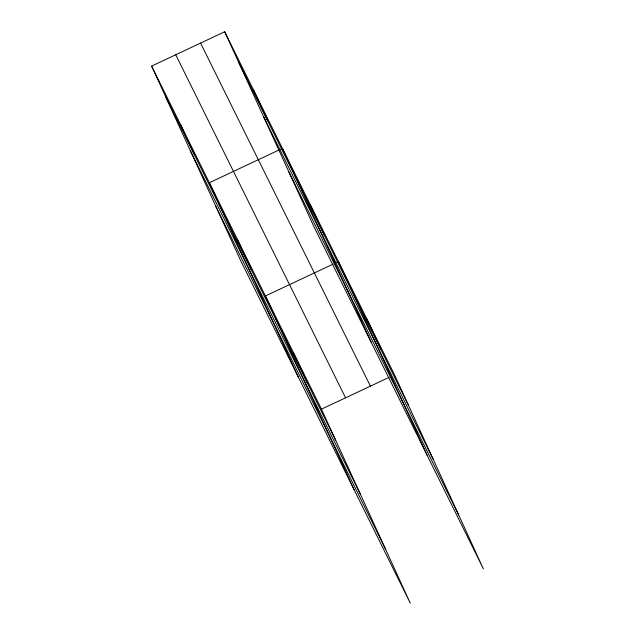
<?xml version="1.0" encoding="UTF-8"?>
<svg xmlns="http://www.w3.org/2000/svg" width="635" height="635" viewBox="0 0 635 635"><rect width="100%" height="100%" fill="white"/><g stroke="black" fill="none" stroke-linecap="round" stroke-linejoin="round"><path stroke-width="0.95" d="M151.614 66.096L321.453 409.154L410.313 603.25L240.474 260.191L151.614 66.096L224.687 31.75L394.526 374.809L483.386 568.904L313.547 225.846L224.687 31.75M278.86 150.066L209.359 182.737L298.22 376.833M280.646 149.233L282.432 148.392L371.292 342.479M333.121 264.12L265.406 295.95L354.266 490.037M336.693 262.438L338.479 261.596L427.339 455.692M321.453 409.154L389.168 377.325M238.784 62.532L408.622 405.59M263.454 116.427L433.292 459.486M288.877 171.95L458.716 515.009M200.573 43.085L370.411 386.144M175.728 54.761L345.567 397.82M165.703 96.877L335.542 439.944M190.381 150.773L360.22 493.832M215.797 206.296L385.635 549.354M366.506 318.206L380.595 348.988M310.459 204.994L324.548 235.775M253.563 90.067L267.652 120.856M293.426 352.552L307.523 383.334M237.379 239.339L251.476 270.129M180.483 124.42L194.58 155.202"/></g></svg>
